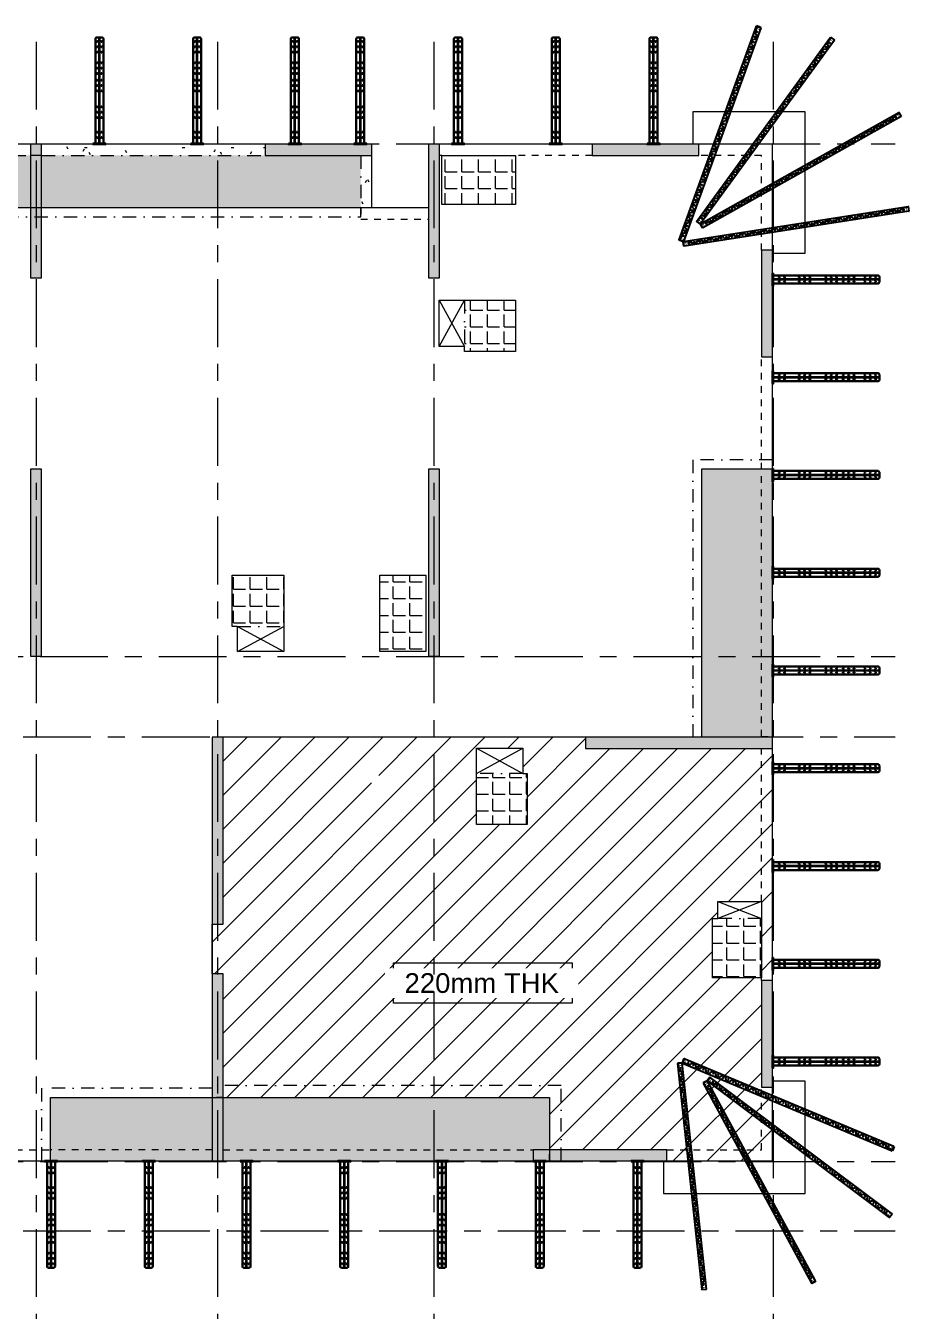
# Model space of a CAD drawing. Header units: millimetres. Extents: x 472 to 124515, y -23895 to 51792.
# Drawn here: x 99245 to 115789, y 11745 to 35809 of the extents above; entities that cross this region are included whole.
import ezdxf

# ---------------------------------------------------------------- set-up
doc = ezdxf.new("R2010")
doc.units = ezdxf.units.MM
doc.header["$LTSCALE"] = 100
for name, pattern in [('cham gach', [5.5, 2.5, -1.5, 0, -1.5]), ('HIDDEN', [0.375, 0.25, -0.125]), ('Ligne de quadrillage', [22.225, 12.7, -3.175, 3.175, -3.175]), ('Tiret', [2.5, 1.25, -1.25])]:
    doc.linetypes.add(name, pattern=pattern)
for name, color, linetype, lineweight in [('3L', 1, 'Continuous', 30), ('A-000-M_MASS', 13, 'Continuous', 5), ('A-230-H-FLOOR', 190, 'Continuous', 15), ('A-230-M_FLOOR', 192, 'Continuous', 15), ('A-230-MH_FLOOR', 190, 'cham gach', 9), ('S-280-M_COLUMN', 52, 'Continuous', 15), ('S-280-M_STRUCT_FRAME', 12, 'Continuous', 15), ('S-280-MH_COLUMN', 52, 'Tiret', 5), ('Z-000-T_TEXT', 131, 'Continuous', 5), ('Z-030-M_GRID', 191, 'Continuous', 5)]:
    doc.layers.add(name, color=color, linetype=linetype, lineweight=lineweight)
doc.layers.add('T300', color=40, linetype='Continuous')
doc.layers.add('Z BEAM', color=7, linetype='Continuous')
doc.styles.add('Arial', font='arial.ttf', dxfattribs={"height": 368.82485})
pattern_1 = [(0, (64988.6, 0), (1219.2, 304.8), [50.292, -864.108, 50.292, -864.108, -4876.8]), (0, (64988.6, 0), (1219.2, 304.8), [-1828.8, 50.292, -1778.508, 50.292, -864.108, -2133.6]), (0, (64988.6, 0), (1219.2, 304.8), [-4572, 50.292, -559.308, 50.292, -1473.708]), (120, (65445.8, 152.4), (-873.5645, 903.4582), [50.292, -864.108, 50.292, -5740.908]), (120, (65445.8, 152.4), (-873.5645, 903.4582), [-964.692, -864.108, 50.292, -1778.508, -3048]), (120, (65445.8, 152.4), (-873.5645, 903.4582), [-3657.6, 50.292, -864.108, 50.292, -2083.308]), (120, (65445.8, 152.4), (-873.5645, 903.4582), [-4622.292, -559.308, 50.292, -1473.708]), (240, (65598.2, 762), (-345.6355, -1208.2582), [50.292, -864.108, 50.292, -864.108, -4876.8]), (240, (65598.2, 762), (-345.6355, -1208.2582), [-1828.8, 50.292, -1778.508, 50.292, -864.108, -2133.6]), (240, (65598.2, 762), (-345.6355, -1208.2582), [-4572, 50.292, -559.308, 50.292, -1473.708])]

# ---------------------------------------------------------------- blocks, each defined once
blk = doc.blocks.new('ART_Slab_SetDown - SLAB SET DOWN 30mm-3472705-4_022 - ART-Level 4 - TYP 1 C1')
at = {"layer": 'A-000-M_MASS'}
h = blk.add_hatch(dxfattribs=at)
h.set_pattern_fill('FP_22', color=256, style=0, pattern_type=2)
h.set_pattern_definition([(0, (17448.17, -18452.72), (0, 314.325), [228.6, -85.725]), (90, (17448.17, -18452.72), (-314.325, 2e-14), [228.6, -85.725])])
h.paths.add_polyline_path([(-425, -468), (490, -468), (490, 642), (-425, 642)], flags=0)
blk = doc.blocks.new('ART_Slab_SetDown - SLAB SET DOWN 30mm-3472708-4_022 - ART-Level 4 - TYP 1 C1')
at = {"layer": 'A-000-M_MASS'}
h = blk.add_hatch(dxfattribs=at)
h.set_pattern_fill('FP_23', color=256, style=0, pattern_type=2)
h.set_pattern_definition([(0, (21868.17, -21322.72), (0, 314.325), [228.6, -85.725]), (90, (21868.17, -21322.72), (-314.325, 2e-14), [228.6, -85.725])])
h.paths.add_polyline_path([(-425, -468), (525, -468), (525, 492), (-425, 492), (-425, 14)], flags=0)
blk = doc.blocks.new('ART_Slab_SetDown - SLAB SET DOWN 30mm-V17-4_022 - ART-Level 4 - TYP 1 C1')
at = {"layer": 'A-000-M_MASS'}
h = blk.add_hatch(dxfattribs=at)
h.set_pattern_fill('FP_55', color=256, style=0, pattern_type=2)
h.set_pattern_definition([(0, (26438.17, -25032.72), (0, 314.325), [228.6, -85.725]), (90, (26438.17, -25032.72), (-314.325, 2e-14), [228.6, -85.725])])
h.paths.add_polyline_path([(-330, -468), (540, -468), (540, 492), (-425, 492), (-425, -468)], flags=0)
blk = doc.blocks.new('ART_Slab_SetDown - SLAB SET DOWN 30mm-3472867-4_022 - ART-Level 4 - TYP 1 C1')
at = {"layer": 'A-000-M_MASS'}
h = blk.add_hatch(dxfattribs=at)
h.set_pattern_fill('FP_56', color=256, style=0, pattern_type=2)
h.set_pattern_definition([(180, (106358.17, 24577.72), (-4e-14, -314.325), [228.6, -85.725]), (270, (106358.17, 24577.72), (314.325, 2e-14), [228.6, -85.725])])
h.paths.add_polyline_path([(-380, 483), (-380, -947), (485, -947), (485, 483)], flags=0)
blk = doc.blocks.new('ART_Slab_SetDown - SLAB SET DOWN 30mm-V20-4_022 - ART-Level 4 - TYP 1 C1')
at = {"layer": 'A-000-M_MASS'}
h = blk.add_hatch(dxfattribs=at)
h.set_pattern_fill('FP_60', color=256, style=0, pattern_type=2)
h.set_pattern_definition([(0, (22078.17, -30177.72), (0, 314.325), [228.6, -85.725]), (90, (22078.17, -30177.72), (-314.325, 2e-14), [228.6, -85.725])])
h.paths.add_polyline_path([(520, -468), (520, 497), (-440, 497), (-440, -468), (-203, -468)], flags=0)
blk = doc.blocks.new('ART_Slab_SetDown - SLAB SET DOWN 30mm-3472870-4_022 - ART-Level 4 - TYP 1 C1')
at = {"layer": 'A-000-M_MASS'}
h = blk.add_hatch(dxfattribs=at)
h.set_pattern_fill('FP_61', color=256, style=0, pattern_type=2)
h.set_pattern_definition([(0, (22543.17, -32932.72), (0, 314.325), [228.6, -85.725]), (90, (22543.17, -32932.72), (-314.325, 2e-14), [228.6, -85.725])])
h.paths.add_polyline_path([(-395, -468), (985, -468), (985, 447), (-395, 447), (-395, 387)], flags=0)
blk = doc.blocks.new('4F')
at = {"layer": 'A-230-H-FLOOR', "lineweight": 5}
h = blk.add_hatch(dxfattribs=at)
h.set_pattern_fill('FP_7', color=8, style=0, pattern_type=2)
h.set_pattern_definition(pattern_1)
h.paths.add_polyline_path([(79508.6, -3590), (80488.6, -3590), (80488.6, 2315), (79298.6, 2315), (79298.6, -1590), (79508.6, -1590), (79508.6, -3035)], flags=0)
h.paths.add_polyline_path([(50468.6, -3590), (50468.6, -1590), (50678.6, -1590), (50678.6, 2315), (49488.6, 2315), (49488.6, -3590)], flags=0)
h.paths.add_polyline_path([(56073.6, -1200), (58903.6, -1200), (58903.6, -10), (55098.6, -10), (55098.6, -220), (53098.6, -220), (53098.6, -1200), (55663.6, -1200)], flags=0)
h.paths.add_polyline_path([(74313.6, -1200), (76878.6, -1200), (76878.6, -220), (74878.6, -220), (74878.6, -10), (71073.6, -10), (71073.6, -1200), (73903.6, -1200)], flags=0)
h.paths.add_polyline_path([(78408.6, 3395), (79388.6, 3395), (79388.6, 9330), (78198.6, 9330), (78198.6, 5395), (78408.6, 5395), (78408.6, 3645)], flags=0)
h.paths.add_polyline_path([(50588.6, 3395), (51568.6, 3395), (51568.6, 5395), (51778.6, 5395), (51778.6, 9330), (50588.6, 9330), (50588.6, 3645)], flags=0)
h.paths.add_polyline_path([(51778.6, 9540), (51778.6, 13475), (51568.6, 13475), (51568.6, 15475), (50588.6, 15475), (50588.6, 9540), (51343.4, 9540)], flags=0)
h.paths.add_polyline_path([(78992.4, 9540), (79388.6, 9540), (79388.6, 15475), (78408.6, 15475), (78408.6, 13475), (78198.6, 13475), (78198.6, 9540), (78866.8, 9540)], flags=0)
h.paths.add_polyline_path([(78813.1, 11355.7), (78633.8, 11535), (78992.4, 11535)], flags=0)
h.paths.add_polyline_path([(50984.9, 11535), (51164.1, 11714.3), (51343.4, 11535)], flags=0)
h.paths.add_polyline_path([(99708.6, 14560), (102733.6, 14560), (102733.6, 15750), (99708.6, 15750), (99708.6, 14632.4)], flags=0)
h.paths.add_polyline_path([(27243.6, 14560), (30268.6, 14560), (30268.6, 15750), (27243.6, 15750)], flags=0)
h.paths.add_polyline_path([(78408.6, 16345), (79538.6, 16345), (79538.6, 22280), (78198.6, 22280), (78198.6, 18345), (78408.6, 18345)], flags=0)
h.paths.add_polyline_path([(51568.6, 16345), (51568.6, 18345), (51778.6, 18345), (51778.6, 22280), (50438.6, 22280), (50438.6, 16345)], flags=0)
h.paths.add_polyline_path([(51778.6, 22490), (51778.6, 27513.7), (50438.6, 27513.7), (50438.6, 22490), (51086.4, 22490)], flags=0)
h.paths.add_polyline_path([(79538.6, 22490), (79538.6, 27515), (78198.6, 27513.7), (78198.6, 22490), (79388.6, 22490)], flags=0)
h.paths.add_polyline_path([(16748.6, 22490), (18073.6, 22490), (18073.6, 27515), (16958.6, 27514.2), (16958.6, 27486.3), (16748.6, 27486.3), (16748.6, 23962.8)], flags=0)
h.paths.add_polyline_path([(112203.6, 22490), (113228.6, 22490), (113228.6, 27515), (111903.6, 27515), (111903.6, 22490), (112103.6, 22490)], flags=0)
h.paths.add_polyline_path([(78982.9, 25405.7), (78803.6, 25585), (79162.2, 25585), (79102.2, 25525)], flags=0)
h.paths.add_polyline_path([(51173.6, 25585), (50815.1, 25585), (50994.3, 25764.3)], flags=0)
h.paths.add_polyline_path([(35178.6, 32400), (36618.6, 32400), (36618.6, 33380), (30643.6, 33380), (30643.6, 32400), (34213.6, 32400)], flags=0)
h.paths.add_polyline_path([(101033.4, 32400), (105518.6, 32400), (105518.6, 33380), (99543.6, 33380), (99543.6, 32400)], flags=0)
h.paths.add_polyline_path([(94798.6, 32400), (99333.6, 32400), (99333.6, 33380), (93358.6, 33380), (93358.6, 32400), (94241.9, 32400)], flags=0)
h.paths.add_polyline_path([(38712.3, 32400), (44068.6, 32400), (44068.6, 33380), (38093.6, 33380), (38093.6, 32400)], flags=0)
h.paths.add_polyline_path([(25372.9, 32400), (30433.6, 32400), (30433.6, 33380), (24458.6, 33380), (24458.6, 32400), (25341.9, 32400)], flags=0)
h.paths.add_polyline_path([(87698.6, 32400), (91883.6, 32400), (91883.6, 33380), (85908.6, 33380), (85908.6, 32400), (86173.2, 32400)], flags=0)
h = blk.add_hatch(dxfattribs=at)
h.set_pattern_fill('FP_9', color=9, style=0, pattern_type=2)
h.set_pattern_definition([(45, (64988.6, 0), (-318.198, 318.198), [])])
h.paths.add_polyline_path([(16748.6, 14560), (18728.6, 14560), (18728.6, 14770), (20923.6, 14770), (20923.6, 15750), (27033.6, 15750), (27033.6, 18060), (27243.6, 18060), (27243.6, 18990), (27033.6, 18990), (27033.6, 22490), (20248.6, 22490), (20248.6, 22280), (16748.6, 22280), (16748.6, 17940), (16958.6, 17940), (16958.6, 15940), (16748.6, 15940)], flags=0)
h.paths.add_polyline_path([(113018.6, 14560), (113228.6, 14560), (113228.6, 15940), (113018.6, 15940), (113018.6, 17940), (113228.6, 17940), (113228.6, 22280), (109728.6, 22280), (109728.6, 22490), (102943.6, 22490), (102943.6, 18990), (102733.6, 18990), (102733.6, 18060), (102943.6, 18060), (102943.6, 15750), (109053.6, 15750), (109053.6, 14770), (111248.6, 14770), (111248.6, 14560), (112103.6, 14560)], flags=0)
h.paths.add_polyline_path([(112103.6, 17985), (112103.6, 19095), (112203.6, 19095), (112203.6, 19415), (113023.6, 19415), (113023.6, 19095), (113018.6, 19095), (113018.6, 17985), (112203.6, 17985)], flags=0)
h.paths.add_polyline_path([(17773.6, 17985), (16958.6, 17985), (16958.6, 19095), (16953.6, 19095), (16953.6, 19415), (17773.6, 19415), (17773.6, 19095), (17873.6, 19095), (17873.6, 17985)], flags=0)
h.paths.add_polyline_path([(107683.6, 20855), (107683.6, 22285), (108553.6, 22285), (108553.6, 21815), (108633.6, 21815), (108633.6, 20855)], flags=0)
h.paths.add_polyline_path([(22293.6, 20855), (21343.6, 20855), (21343.6, 21815), (21423.6, 21815), (21423.6, 22285), (22293.6, 22285)], flags=0)
h.paths.add_polyline_path([(24358.2, 21551.6), (24358.2, 21910.1), (24537.5, 21730.8), (24382.1, 21575.4)], flags=0)
h.paths.add_polyline_path([(105717.4, 21551.6), (105717.4, 21910.1), (105896.6, 21730.8)], flags=0)
h = blk.add_hatch(dxfattribs=at)
h.set_pattern_fill('FP_7', color=8, style=0, pattern_type=2)
h.set_pattern_definition(pattern_1)
h.paths.add_polyline_path([(26368.7, 14560), (27033.6, 14560), (27033.6, 15750), (20923.6, 15750), (20923.6, 14770), (21228.6, 14770), (21228.6, 14560), (23070.9, 14560)], flags=0)
h.paths.add_polyline_path([(108748.6, 14560), (108748.6, 14770), (109053.6, 14770), (109053.6, 15750), (102943.6, 15750), (102943.6, 14560), (108633.6, 14560)], flags=0)
at = {"layer": 'S-280-M_COLUMN'}
for points in [[(99543.6, 31090), (99543.6, 33590), (99333.6, 33590), (99333.6, 31090)], [(103728.6, 33380), (105728.6, 33380), (105728.6, 33590), (103728.6, 33590)], [(106783.6, 31090), (106993.6, 31090), (106993.6, 33590), (106783.6, 33590), (106783.6, 32400)], [(109848.6, 33380), (111848.6, 33380), (111848.6, 33590), (109848.6, 33590), (109848.6, 33442.4)], [(113228.6, 29610), (113228.6, 31610), (113018.6, 31610), (113018.6, 29610)], [(99543.6, 24010), (99543.6, 27510), (99333.6, 27510), (99333.6, 24010)], [(106993.6, 24010), (106993.6, 27510), (106783.6, 27510), (106783.6, 24010), (106988.6, 24010)], [(102733.6, 18990), (102943.6, 18990), (102943.6, 22490), (102733.6, 22490), (102733.6, 20855)], [(109728.6, 22280), (113228.6, 22280), (113228.6, 22490), (109728.6, 22490)], [(102733.6, 14560), (102943.6, 14560), (102943.6, 18060), (102733.6, 18060), (102733.6, 15750)], [(113228.6, 15940), (113228.6, 17940), (113018.6, 17940), (113018.6, 15940)], [(109273.6, 14560), (111248.6, 14560), (111248.6, 14770), (108748.6, 14770), (108748.6, 14560), (109053.6, 14560)]]:
    blk.add_hatch(color=10, dxfattribs=at).paths.add_polyline_path(points, flags=0)
at = {"layer": 'S-280-M_STRUCT_FRAME', "lineweight": 5}
h = blk.add_hatch(dxfattribs=at)
h.set_pattern_fill('FP_7', color=256, style=0, pattern_type=2)
h.set_pattern_definition(pattern_1)
h.paths.add_polyline_path([(95763.6, 33380), (99333.6, 33380), (99333.6, 33590), (95148.6, 33590), (95148.6, 33380)], flags=0)
h = blk.add_hatch(dxfattribs=at)
h.set_pattern_fill('FP_7', color=256, style=0, pattern_type=2)
h.set_pattern_definition(pattern_1)
h.paths.add_polyline_path([(103113.6, 33380), (103728.6, 33380), (103728.6, 33590), (99543.6, 33590), (99543.6, 33380), (101033.4, 33380)], flags=0)
h = blk.add_hatch(dxfattribs=at)
h.set_pattern_fill('FP_7', color=256, style=0, pattern_type=2)
h.set_pattern_definition(pattern_1)
h.paths.add_polyline_path([(105723.6, 32400), (105728.6, 32400), (105728.6, 33380), (105518.6, 33380), (105518.6, 32400)], flags=0)
at = {"lineweight": 5}
for p, q in [((106988.6, 30675), (107458.6, 29805)), ((106988.6, 29805), (107458.6, 30675)), ((103208.6, 24565), (104078.6, 24095)), ((103208.6, 24095), (104078.6, 24565)), ((107683.6, 22285), (108553.6, 21815)), ((107683.6, 21815), (108553.6, 22285)), ((113023.6, 19415), (112203.6, 19095)), ((112203.6, 19415), (113023.6, 19095))]:
    blk.add_line(p, q, dxfattribs=at)
at = {"layer": 'A-230-M_FLOOR'}
for p, q in [((113838.6, 34200), (111738.6, 34200)), ((111738.6, 34200), (111738.6, 33590)), ((113838.6, 31550), (113838.6, 34200)), ((109848.6, 33590), (106993.6, 33590)), ((113228.6, 33590), (111848.6, 33590)), ((113228.6, 31610), (113228.6, 33590)), ((107038.6, 33380), (108418.6, 33380)), ((107038.6, 32465), (107038.6, 33380)), ((108418.6, 33380), (108418.6, 32465)), ((99333.6, 32400), (92093.6, 32400)), ((106783.6, 32400), (99543.6, 32400)), ((108418.6, 32465), (107038.6, 32465)), ((113228.6, 31550), (113838.6, 31550)), ((106988.6, 29805), (106988.6, 30675)), ((106988.6, 30675), (108418.6, 30675)), ((108418.6, 30675), (108418.6, 29710)), ((107458.6, 29805), (106988.6, 29805)), ((107458.6, 29710), (107458.6, 29805)), ((108418.6, 29710), (107458.6, 29710)), ((113228.6, 22490), (113228.6, 29610)), ((111903.6, 22490), (111903.6, 27515)), ((111903.6, 27515), (113228.6, 27515)), ((103113.6, 25525), (104078.6, 25525)), ((103113.6, 24565), (103113.6, 25525)), ((104078.6, 25525), (104078.6, 24095)), ((105873.6, 25525), (106738.6, 25525)), ((105873.6, 24095), (105873.6, 25525)), ((106738.6, 25525), (106738.6, 24095)), ((103208.6, 24565), (103113.6, 24565)), ((103208.6, 24095), (103208.6, 24565)), ((104078.6, 24095), (103208.6, 24095)), ((106738.6, 24095), (105873.6, 24095)), ((109728.6, 22490), (102943.6, 22490)), ((107683.6, 20855), (107683.6, 22285)), ((107683.6, 22285), (108553.6, 22285)), ((108553.6, 22285), (108553.6, 21815)), ((113228.6, 17940), (113228.6, 22280)), ((108553.6, 21815), (108633.6, 21815)), ((108633.6, 21815), (108633.6, 20855)), ((108633.6, 20855), (107683.6, 20855)), ((112203.6, 19095), (112203.6, 19415)), ((112203.6, 19415), (113018.6, 19415)), ((112103.6, 19095), (112203.6, 19095)), ((112103.6, 17985), (112103.6, 19095)), ((113018.6, 19095), (113018.6, 17985)), ((102733.6, 18990), (102733.6, 18060)), ((102733.6, 18060), (102733.6, 18990)), ((113018.6, 17985), (112103.6, 17985)), ((113838.6, 16050), (113228.6, 16050)), ((113228.6, 14560), (113228.6, 15940)), ((113838.6, 13950), (113838.6, 16050)), ((99708.6, 14560), (99708.6, 15750)), ((99708.6, 15750), (102733.6, 15750)), ((102943.6, 15750), (109053.6, 15750)), ((109053.6, 15750), (109053.6, 14770)), ((95808.6, 14560), (102733.6, 14560)), ((102943.6, 14560), (108748.6, 14560)), ((111188.6, 14560), (111188.6, 13950)), ((111248.6, 14560), (113228.6, 14560)), ((111188.6, 13950), (113838.6, 13950))]:
    blk.add_line(p, q, dxfattribs=at)
at = {"layer": 'A-230-MH_FLOOR', "color": 7, "lineweight": 5}
for p, q in [((95148.7, 33380), (99333.6, 33380)), ((99543.6, 33380), (99333.6, 33380)), ((99543.7, 33380), (103728.6, 33380)), ((105518.6, 33380), (105518.6, 32400)), ((99543.6, 32400), (99333.7, 32400)), ((105518.6, 32230), (105518.6, 32400)), ((93358.6, 32230), (105518.6, 32230)), ((107458.6, 30675), (107458.6, 29805)), ((111733.6, 27685), (111733.6, 22490)), ((113228.6, 27685), (111733.6, 27685)), ((103208.6, 24565), (104078.6, 24565)), ((108553.6, 21815), (107683.6, 21815)), ((113018.6, 19095), (112203.6, 19095)), ((102733.6, 15920), (99538.6, 15920)), ((99538.6, 15920), (99538.6, 14560)), ((109273.6, 15970), (102733.6, 15970)), ((109273.6, 14560), (109273.6, 15970)), ((102733.6, 15750), (102943.6, 15750)), ((109053.6, 14770), (109053.6, 14560))]:
    blk.add_line(p, q, dxfattribs=at)
at = {"layer": 'S-280-M_COLUMN'}
for p, q in [((99543.6, 33590), (99333.6, 33590)), ((99333.6, 33590), (99333.6, 31090)), ((99543.6, 31090), (99543.6, 33590)), ((105728.6, 33590), (103728.6, 33590)), ((103728.6, 33590), (103728.6, 33380)), ((105728.6, 33380), (105728.6, 33590)), ((106993.6, 33590), (106783.6, 33590)), ((106783.6, 33590), (106783.6, 31090)), ((106993.6, 31090), (106993.6, 33590)), ((111848.6, 33590), (109848.6, 33590)), ((109848.6, 33590), (109848.6, 33380)), ((111848.6, 33380), (111848.6, 33590)), ((103728.6, 33380), (105728.6, 33380)), ((109848.6, 33380), (111848.6, 33380)), ((113228.6, 31610), (113018.6, 31610)), ((113018.6, 31610), (113018.6, 29610)), ((113228.6, 29610), (113228.6, 31610)), ((99333.6, 31090), (99543.6, 31090)), ((106783.6, 31090), (106993.6, 31090)), ((113018.6, 29610), (113228.6, 29610)), ((99543.6, 27510), (99333.6, 27510)), ((99333.6, 27510), (99333.6, 24010)), ((99543.6, 24010), (99543.6, 27510)), ((106993.6, 27510), (106783.6, 27510)), ((106783.6, 27510), (106783.6, 24010)), ((106993.6, 24010), (106993.6, 27510)), ((99333.6, 24010), (99543.6, 24010)), ((106783.6, 24010), (106993.6, 24010)), ((102943.6, 22490), (102733.6, 22490)), ((102733.6, 22490), (102733.6, 18990)), ((102943.6, 18990), (102943.6, 22490)), ((113228.6, 22490), (109728.6, 22490)), ((109728.6, 22490), (109728.6, 22280)), ((113228.6, 22280), (113228.6, 22490)), ((109728.6, 22280), (113228.6, 22280)), ((102733.6, 18990), (102943.6, 18990)), ((102943.6, 18060), (102733.6, 18060)), ((102733.6, 18060), (102733.6, 14560)), ((102943.6, 14560), (102943.6, 18060)), ((113228.6, 17940), (113018.6, 17940)), ((113018.6, 17940), (113018.6, 15940)), ((113228.6, 15940), (113228.6, 17940)), ((113018.6, 15940), (113228.6, 15940)), ((111248.6, 14770), (108748.6, 14770)), ((108748.6, 14770), (108748.6, 14560)), ((111248.6, 14560), (111248.6, 14770)), ((102733.6, 14560), (102943.6, 14560)), ((108748.6, 14560), (111248.6, 14560))]:
    blk.add_line(p, q, dxfattribs=at)
at = {"layer": 'S-280-M_STRUCT_FRAME'}
for p, q in [((99333.6, 33590), (95148.6, 33590)), ((103728.6, 33590), (99543.6, 33590)), ((105728.6, 32400), (105728.6, 33380)), ((113018.6, 19415), (113018.6, 19095))]:
    blk.add_line(p, q, dxfattribs=at)
at = {"layer": 'S-280-M_STRUCT_FRAME', "linetype": 'Tiret', "lineweight": 5}
for p, q in [((107038.6, 33380), (106993.6, 33380)), ((109848.6, 33380), (108418.7, 33380)), ((113018.6, 33380), (111848.6, 33380)), ((113018.6, 31610), (113018.6, 33380)), ((105518.6, 32400), (105518.6, 32190)), ((105518.6, 32190), (106783.6, 32190)), ((113018.6, 27685), (113018.6, 29610)), ((113018.6, 22505), (113018.6, 27685)), ((113018.6, 22505), (113228.6, 22505)), ((113018.6, 19415), (113018.6, 22280)), ((113018.6, 17940), (113018.6, 17985)), ((113018.6, 14770), (113018.6, 15940)), ((95808.6, 14770), (99708.6, 14770)), ((102733.6, 14770), (99708.6, 14770)), ((102943.6, 14770), (108748.6, 14770)), ((111248.6, 14770), (113018.6, 14770))]:
    blk.add_line(p, q, dxfattribs=at)
at = {"layer": 'S-280-MH_COLUMN', "color": 1}
for p, q in [((102943.6, 15750), (102733.6, 15750)), ((109053.6, 14560), (109053.6, 14770))]:
    blk.add_line(p, q, dxfattribs=at)
at = {"layer": 'Z-000-T_TEXT'}
for p, q in [((106128.8, 18267.1), (109473.8, 18267.1)), ((106128.8, 17512.9), (106128.8, 18267.1)), ((109473.8, 18267.1), (109473.8, 17512.9)), ((109473.8, 17512.9), (106128.8, 17512.9))]:
    blk.add_line(p, q, dxfattribs=at)
at = {"layer": 'Z-030-M_GRID', "linetype": 'Ligne de quadrillage'}
for p, q in [((99438.6, 35509.7), (99438.6, -20339.6)), ((102838.6, 35509.7), (102838.6, -22244.6)), ((113238.6, 35509.7), (113238.6, -22244.6)), ((12837, 33600), (115521.9, 33600)), ((12837, 24000), (115521.9, 24000)), ((14742, 22500), (115521.9, 22500)), ((12837, 14550), (115521.9, 14550)), ((14742, 13250), (115521.9, 13250))]:
    blk.add_line(p, q, dxfattribs=at)
at = {"layer": 'A-000-M_MASS'}
for name, p in [('ART_Slab_SetDown - SLAB SET DOWN 30mm-3472870-4_022 - ART-Level 4 - TYP 1 C1', (107434, 32932.7)), ('ART_Slab_SetDown - SLAB SET DOWN 30mm-V20-4_022 - ART-Level 4 - TYP 1 C1', (107899, 30177.7)), ('ART_Slab_SetDown - SLAB SET DOWN 30mm-V17-4_022 - ART-Level 4 - TYP 1 C1', (103539, 25032.7)), ('ART_Slab_SetDown - SLAB SET DOWN 30mm-3472708-4_022 - ART-Level 4 - TYP 1 C1', (108109, 21322.7)), ('ART_Slab_SetDown - SLAB SET DOWN 30mm-3472705-4_022 - ART-Level 4 - TYP 1 C1', (112529, 18452.7))]:
    blk.add_blockref(name, p, dxfattribs=at)
at = {"layer": 'A-000-M_MASS', "rotation": 180}
blk.add_blockref('ART_Slab_SetDown - SLAB SET DOWN 30mm-3472867-4_022 - ART-Level 4 - TYP 1 C1', (106358.2, 24577.7), dxfattribs=at)
at = {"layer": 'Z-000-T_TEXT', "insert": (107783.1, 18073.6), "char_height": 368.82, "width": 3438, "attachment_point": 2, "line_spacing_factor": 0.938532, "style": 'Arial', "bg_fill": 3, "box_fill_scale": 1.25, "bg_fill_color": 0, "bg_fill_transparency": 0}
blk.add_mtext('220mm THK', dxfattribs=at)
at = {"layer": 'Z-030-M_GRID', "linetype": 'Ligne de quadrillage'}
blk.add_line((106888.6, 35509.7), (106888.6, -22244.6), dxfattribs=at)
blk = doc.blocks.new('Bracket T300')
at = {"layer": '3L', "true_color": 0xfecc66}
h = blk.add_hatch(color=31, dxfattribs=at)
h.paths.add_polyline_path([(138046, 596), (138046, 836), (138034, 836), (138034, 596)])
h.paths.add_polyline_path([(138046, 781), (138034, 781), (138034, 811), (138046, 811)], flags=17)
h.paths.add_polyline_path([(138046, 621), (138034, 621), (138034, 651), (138046, 651)], flags=17)
at = {"layer": '3L', "color": 31, "true_color": 0xfecc66}
for points in [[(138050, 796), (138030, 796)], [(138050, 636), (138030, 636)]]:
    blk.add_lwpolyline(points, dxfattribs=at)
for points in [[(138046, 596), (138046, 836), (138034, 836), (138034, 596)], [(138046, 781), (138034, 781), (138034, 811), (138046, 811)], [(138046, 621), (138034, 621), (138034, 651), (138046, 651)], [(140034, 713), (140034, 719), (138046, 719), (138046, 713)]]:
    blk.add_lwpolyline(points, close=True, dxfattribs=at)
blk.add_lwpolyline([(138046, 641), (140009, 641, 0.414214), (140034, 666), (140034, 766, 0.414214), (140009, 791), (138046, 791)], format="xyb", close=True, dxfattribs=at)
for centre in [(138159, 756), (138259, 756), (138534, 756), (138634, 756), (138734, 756), (139034, 756), (139134, 756), (139234, 756), (139359, 756), (139459, 756), (139559, 756), (139759, 756), (139859, 756), (139959, 756), (138159, 676), (138259, 676), (138534, 676), (138634, 676), (138734, 676), (139034, 676), (139134, 676), (139234, 676), (139359, 676), (139459, 676), (139559, 676), (139759, 676), (139859, 676), (139959, 676)]:
    blk.add_circle(centre, 9, dxfattribs=at)
blk = doc.blocks.new('*U178')
at = {"rotation": 90}
blk.add_blockref('Bracket T300', (716, -139032), dxfattribs=at)
blk = doc.blocks.new('*U179')
at = {"layer": 'T300', "color": 0, "linetype": 'ByBlock', "lineweight": -2, "transparency": 16777216}
for p in [(0, 0), (1830, 0), (3660, 0), (5490, 0), (7320, 0), (9150, 0), (10980, 0), (12810, 0), (14640, 0)]:
    blk.add_blockref('*U178', p, dxfattribs=at)
blk = doc.blocks.new('*U174')
at = {"rotation": 90}
blk.add_blockref('Bracket T300', (716, -139032), dxfattribs=at)
blk = doc.blocks.new('*U175')
at = {"layer": 'T300', "color": 0, "linetype": 'ByBlock', "lineweight": -2, "transparency": 16777216}
for p in [(0, 0), (1830, 0), (3660, 0), (5490, 0), (7320, 0), (9150, 0)]:
    blk.add_blockref('*U174', p, dxfattribs=at)
blk = doc.blocks.new('M P Z-BEAM 14 (4270)')
at = {"layer": 'Z BEAM'}
for points in [[(49, -32), (40, -32), (40, 8), (32, 8), (45, 28), (57, 8), (49, 8)], [(4218, -32), (4227, -32), (4227, 8), (4235, 8), (4222, 28), (4210, 8), (4218, 8)]]:
    blk.add_hatch(color=5, dxfattribs=at).paths.add_polyline_path(points)
at = {"layer": 'Defpoints', "color": 5, "linetype": 'HIDDEN', "ltscale": 25}
for p, q in [((136, 33), (13, 33)), ((13, 33), (13, 31)), ((135, 31), (13, 31)), ((172, -33), (135, 31)), ((173, -31), (136, 33)), ((235, -31), (272, 33)), ((236, -33), (273, 31)), ((339, 33), (272, 33)), ((338, 31), (273, 31)), ((375, -33), (338, 31)), ((376, -31), (339, 33)), ((438, -31), (475, 33)), ((439, -33), (476, 31)), ((475, 33), (542, 33)), ((476, 31), (541, 31)), ((578, -33), (541, 31)), ((579, -31), (542, 33)), ((641, -31), (678, 33)), ((642, -33), (679, 31)), ((678, 33), (745, 33)), ((679, 31), (745, 31)), ((782, -31), (745, 33)), ((782, -33), (745, 31)), ((845, -31), (882, 33)), ((845, -33), (882, 31)), ((882, 33), (949, 33)), ((882, 31), (948, 31)), ((985, -33), (948, 31)), ((986, -31), (949, 33)), ((1048, -31), (1085, 33)), ((1049, -33), (1086, 31)), ((1085, 33), (1152, 33)), ((1086, 31), (1151, 31)), ((1188, -33), (1151, 31)), ((1189, -31), (1152, 33)), ((1251, -31), (1288, 33)), ((1252, -33), (1289, 31)), ((1288, 33), (1355, 33)), ((1289, 31), (1354, 31)), ((1391, -33), (1354, 31)), ((1392, -31), (1355, 33)), ((1454, -31), (1491, 33)), ((1455, -33), (1492, 31)), ((1491, 33), (1558, 33)), ((1492, 31), (1557, 31)), ((1594, -33), (1557, 31)), ((1595, -31), (1558, 33)), ((1657, -31), (1694, 33)), ((1658, -33), (1695, 31)), ((1694, 33), (1761, 33)), ((1695, 31), (1761, 31)), ((1798, -31), (1761, 33)), ((1798, -33), (1761, 31)), ((1861, -31), (1898, 33)), ((1861, -33), (1898, 31)), ((1898, 33), (1965, 33)), ((1898, 31), (1964, 31)), ((2000, -33), (1963, 31)), ((2001, -31), (1964, 33)), ((2063, -31), (2100, 33)), ((2064, -33), (2101, 31)), ((2100, 33), (2167, 33)), ((2101, 31), (2166, 31)), ((2203, -33), (2166, 31)), ((2204, -31), (2167, 33)), ((2266, -31), (2303, 33)), ((2267, -33), (2304, 31)), ((2303, 33), (2370, 33)), ((2304, 31), (2369, 31)), ((2406, -33), (2369, 31)), ((2407, -31), (2370, 33)), ((2469, -31), (2506, 33)), ((2470, -33), (2507, 31)), ((2506, 33), (2573, 33)), ((2507, 31), (2573, 31)), ((2610, -31), (2573, 33)), ((2610, -33), (2573, 31)), ((2673, -31), (2710, 33)), ((2673, -33), (2710, 31)), ((2710, 33), (2777, 33)), ((2710, 31), (2776, 31)), ((2813, -33), (2776, 31)), ((2814, -31), (2777, 33)), ((2876, -31), (2913, 33)), ((2877, -33), (2914, 31)), ((2913, 33), (2980, 33)), ((2914, 31), (2979, 31)), ((3016, -33), (2979, 31)), ((3017, -31), (2980, 33)), ((3079, -31), (3116, 33)), ((3080, -33), (3117, 31)), ((3183, 33), (3116, 33)), ((3182, 31), (3117, 31)), ((3219, -33), (3182, 31)), ((3220, -31), (3183, 33)), ((3282, -31), (3319, 33)), ((3283, -33), (3320, 31)), ((3386, 33), (3319, 33)), ((3385, 31), (3320, 31)), ((3422, -33), (3385, 31)), ((3423, -31), (3386, 33)), ((3485, -31), (3522, 33)), ((3486, -33), (3523, 31)), ((3522, 33), (3589, 33)), ((3523, 31), (3589, 31)), ((3626, -31), (3589, 33)), ((3626, -33), (3589, 31)), ((3689, -31), (3726, 33)), ((3689, -33), (3726, 31)), ((3793, 33), (3726, 33)), ((3792, 31), (3726, 31)), ((3829, -33), (3792, 31)), ((3830, -31), (3793, 33)), ((3892, -31), (3929, 33)), ((3893, -33), (3930, 31)), ((3929, 33), (3996, 33)), ((3930, 31), (3995, 31)), ((4032, -33), (3995, 31)), ((4033, -31), (3996, 33)), ((4095, -31), (4132, 33)), ((4096, -33), (4133, 31)), ((4255, 33), (4132, 33)), ((4255, 31), (4133, 31)), ((4255, 33), (4255, 31)), ((172, -33), (236, -33)), ((173, -31), (235, -31)), ((439, -33), (375, -33)), ((438, -31), (376, -31)), ((642, -33), (578, -33)), ((641, -31), (579, -31)), ((845, -31), (782, -31)), ((845, -33), (782, -33)), ((1049, -33), (985, -33)), ((1048, -31), (986, -31)), ((1252, -33), (1188, -33)), ((1251, -31), (1189, -31)), ((1455, -33), (1391, -33)), ((1454, -31), (1392, -31)), ((1658, -33), (1594, -33)), ((1657, -31), (1595, -31)), ((1861, -31), (1798, -31)), ((1861, -33), (1798, -33)), ((2064, -33), (2000, -33)), ((2063, -31), (2001, -31)), ((2267, -33), (2203, -33)), ((2266, -31), (2204, -31)), ((2470, -33), (2406, -33)), ((2469, -31), (2407, -31)), ((2673, -31), (2610, -31)), ((2673, -33), (2610, -33)), ((2877, -33), (2813, -33)), ((2876, -31), (2814, -31)), ((3080, -33), (3016, -33)), ((3079, -31), (3017, -31)), ((3283, -33), (3219, -33)), ((3282, -31), (3220, -31)), ((3486, -33), (3422, -33)), ((3485, -31), (3423, -31)), ((3689, -31), (3626, -31)), ((3689, -33), (3626, -33)), ((3829, -33), (3893, -33)), ((3830, -31), (3892, -31)), ((4032, -33), (4096, -33)), ((4033, -31), (4095, -31))]:
    blk.add_line(p, q, dxfattribs=at)
at = {"layer": 'Z BEAM', "color": 5}
for p, q in [((-3, 0), (10, 0)), ((0, 42), (6, 42)), ((0, 10), (6, 10)), ((6, 44), (4261, 44)), ((6, -44), (6, 44)), ((4270, 0), (4258, 0)), ((4261, 44), (4261, -44)), ((4267, 42), (4261, 42)), ((4267, 10), (4261, 10)), ((0, -10), (6, -10)), ((6, -42), (0, -42)), ((4261, -44), (6, -44)), ((4267, -10), (4261, -10)), ((4261, -42), (4267, -42))]:
    blk.add_line(p, q, dxfattribs=at)
at = {"layer": 'Z BEAM', "color": 7}
for p, q in [((0, -42), (0, 42)), ((4267, -42), (4267, 42))]:
    blk.add_line(p, q, dxfattribs=at)
at = {"layer": 'Z BEAM', "color": 5}
for centre in [(102, 0), (203, 0), (305, 0), (406, 0), (508, 0), (610, 0), (711, 0), (813, 0), (914, 0), (1016, 0), (1118, 0), (1219, 0), (1321, 0), (1422, 0), (1524, 0), (1626, 0), (1727, 0), (1829, 0), (1930, 0), (2032, 0), (2134, 0), (2235, 0), (2337, 0), (2438, 0), (2540, 0), (2642, 0), (2743, 0), (2845, 0), (2946, 0), (3048, 0), (3150, 0), (3251, 0), (3353, 0), (3454, 0), (3556, 0), (3658, 0), (3759, 0), (3861, 0), (3962, 0), (4064, 0), (4166, 0)]:
    blk.add_circle(centre, 9.92, dxfattribs=at)
blk = doc.blocks.new('*U188')
at = {"rotation": 90}
blk.add_blockref('Bracket T300', (716, -139032), dxfattribs=at)
blk = doc.blocks.new('*U189')
at = {"layer": 'T300', "color": 0, "linetype": 'ByBlock', "lineweight": -2, "transparency": 16777216}
for p in [(0, 0), (1830, 0), (3660, 0), (5490, 0), (7320, 0), (9150, 0), (10980, 0), (12810, 0)]:
    blk.add_blockref('*U188', p, dxfattribs=at)

msp = doc.modelspace()

# ---------------------------------------------------------------- block references
msp.add_blockref('4F', (0, 0))

# ---------------------------------------------------------------- next in the draw order: block references
at = {"layer": 'T300', "xscale": -1}
msp.add_blockref('*U175', (104283.6, 34587.9), dxfattribs=at)
at = {"layer": 'T300', "xscale": -1, "rotation": 270}
for name, p in [('Bracket T300', (104793, -104444.2)), ('Bracket T300', (106623, -104444.2)), ('Bracket T300', (108453, -104444.2)), ('Bracket T300', (110283, -104444.2)), ('*U179', (114226.5, 16420))]:
    msp.add_blockref(name, p, dxfattribs=at)
at = {"layer": 'T300', "rotation": 180}
msp.add_blockref('*U189', (110698.6, 13562.1), dxfattribs=at)
at = {"layer": 'Z BEAM'}
for p, rotation in [((111516.8, 31778.7), 70.10676647991392), ((111843.2, 32121.2), 53.94319889930866), ((111897.8, 32059.7), 29.33872968579972), ((111562.8, 31722.8), 8.888161083283501)]:
    msp.add_blockref('M P Z-BEAM 14 (4270)', p, dxfattribs=dict(at, rotation=rotation))
at = {"layer": 'Z BEAM', "xscale": -1}
for p, rotation in [((111494.4, 16392.4), 96.09295990594131), ((111552.5, 16435.7), 157.3115653025717), ((112030.6, 16092.8), 143.1186206881988), ((111968.3, 16039.2), 118.4226647150035)]:
    msp.add_blockref('M P Z-BEAM 14 (4270)', p, dxfattribs=dict(at, rotation=rotation))

doc.saveas('drawing.dxf')
